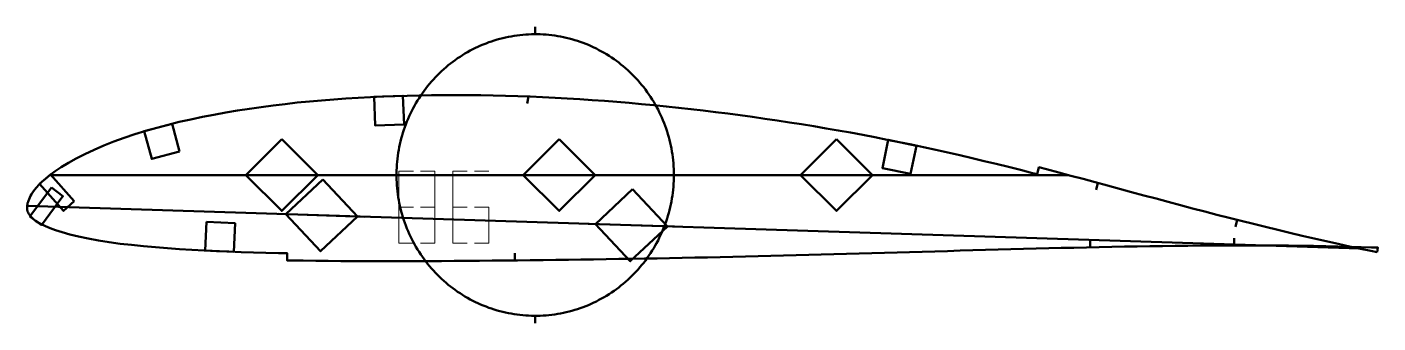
# Model space of a CAD drawing. Header units: metres. Extents: x 11 to 199, y 179 to 221.
import ezdxf

# ---------------------------------------------------------------- set-up
doc = ezdxf.new("R2010")
doc.units = ezdxf.units.M
doc.layers.add('Layer', color=1, linetype='Continuous', lineweight=50)
doc.layers.add('NumLabel', color=1, linetype='Continuous', lineweight=15)

msp = doc.modelspace()

# ---------------------------------------------------------------- linework, layer by layer
at = {"layer": 'Layer'}
for p, q in [((81.98, 219.58), (81.98, 220.58)), ((81.05, 210.91), (80.87, 209.92)), ((62.7, 200), (61.7, 200)), ((101.27, 200), (102.27, 200)), ((160.23, 198.89), (160, 197.92)), ((179.58, 193.76), (179.37, 192.78)), ((159.17, 190.94), (159.16, 189.94)), ((179.19, 191.2), (179.17, 190.2)), ((79.16, 189.12), (79.17, 188.12)), ((81.98, 180.42), (81.98, 179.42))]:
    msp.add_line(p, q, dxfattribs=at)
at = {"layer": 'Layer', "color": 7}
for p, q in [((14.53, 200), (156.11, 200)), ((40.75, 200), (52.75, 200)), ((79.32, 200), (91.32, 200)), ((117.89, 200), (129.89, 200)), ((11.34, 195.69), (196.62, 189.78)), ((46.3, 194.58), (58.29, 194.19)), ((89.37, 193.2), (101.37, 192.82))]:
    msp.add_line(p, q, dxfattribs=at)
at = {"layer": 'Layer'}
for points in [[(101.27, 200), (101.26, 200.41), (101.25, 200.82), (101.23, 201.23), (101.2, 201.64), (101.16, 202.05), (101.11, 202.46), (101.06, 202.87), (100.99, 203.28), (100.92, 203.68), (100.84, 204.08), (100.75, 204.48), (100.66, 204.88), (100.55, 205.28), (100.44, 205.68), (100.32, 206.07), (100.19, 206.46), (100.05, 206.85), (99.9, 207.23), (99.75, 207.61), (99.59, 207.99), (99.42, 208.36), (99.24, 208.73), (99.06, 209.1), (98.86, 209.46), (98.67, 209.82), (98.46, 210.17), (98.24, 210.52), (98.02, 210.87), (97.79, 211.21), (97.56, 211.54), (97.32, 211.87), (97.07, 212.19), (96.81, 212.51), (96.55, 212.83), (96.28, 213.13), (96.01, 213.44), (95.72, 213.73), (95.44, 214.02), (95.14, 214.31), (94.85, 214.58), (94.54, 214.86), (94.23, 215.12), (93.91, 215.38), (93.59, 215.63), (93.27, 215.87), (92.94, 216.11), (92.6, 216.34), (92.26, 216.56), (91.92, 216.78), (91.57, 216.99), (91.21, 217.19), (90.85, 217.38), (90.49, 217.57), (90.13, 217.74), (89.76, 217.91), (89.39, 218.08), (89.01, 218.23), (88.63, 218.38), (88.25, 218.51), (87.86, 218.64), (87.48, 218.76), (87.09, 218.88), (86.7, 218.98), (86.3, 219.08), (85.91, 219.17), (85.51, 219.25), (85.11, 219.32), (84.71, 219.38), (84.31, 219.43), (83.9, 219.48), (83.5, 219.52), (83.1, 219.54), (82.69, 219.56), (82.29, 219.57), (81.88, 219.58), (81.48, 219.57), (81.07, 219.55), (80.67, 219.53), (80.26, 219.5), (79.86, 219.46), (79.46, 219.41), (79.06, 219.35), (78.66, 219.28), (78.26, 219.21), (77.86, 219.12), (77.47, 219.03), (77.07, 218.93), (76.68, 218.82), (76.29, 218.71), (75.91, 218.58), (75.53, 218.45), (75.15, 218.3), (74.77, 218.15), (74.39, 218), (74.02, 217.83), (73.66, 217.66), (73.29, 217.48), (72.93, 217.29), (72.58, 217.09), (72.22, 216.88), (71.88, 216.67), (71.53, 216.45), (71.2, 216.23), (70.86, 215.99), (70.53, 215.75), (70.21, 215.5), (69.89, 215.25), (69.58, 214.99), (69.27, 214.72), (68.97, 214.45), (68.67, 214.17), (68.38, 213.88), (68.1, 213.59), (67.82, 213.29), (67.55, 212.98), (67.28, 212.67), (67.03, 212.35), (66.77, 212.03), (66.53, 211.71), (66.29, 211.37), (66.06, 211.04), (65.83, 210.69), (65.61, 210.35), (65.4, 210), (65.2, 209.64), (65, 209.28), (64.82, 208.92), (64.64, 208.55), (64.46, 208.17), (64.3, 207.8), (64.14, 207.42), (63.99, 207.04), (63.85, 206.65), (63.71, 206.26), (63.59, 205.87), (63.47, 205.48), (63.36, 205.08), (63.26, 204.68), (63.17, 204.28), (63.08, 203.88), (63.01, 203.48), (62.94, 203.07), (62.88, 202.67), (62.83, 202.26), (62.79, 201.85), (62.75, 201.44), (62.73, 201.03), (62.71, 200.62), (62.7, 200.21), (62.7, 199.79), (62.71, 199.38), (62.73, 198.97), (62.75, 198.56), (62.79, 198.15), (62.83, 197.74), (62.88, 197.33), (62.94, 196.93), (63.01, 196.52), (63.08, 196.12), (63.17, 195.72), (63.26, 195.32), (63.36, 194.92), (63.47, 194.52), (63.59, 194.13), (63.71, 193.74), (63.85, 193.35), (63.99, 192.96), (64.14, 192.58), (64.3, 192.2), (64.46, 191.83), (64.64, 191.45), (64.82, 191.08), (65, 190.72), (65.2, 190.36), (65.4, 190), (65.61, 189.65), (65.83, 189.31), (66.06, 188.96), (66.29, 188.63), (66.53, 188.29), (66.77, 187.97), (67.03, 187.65), (67.28, 187.33), (67.55, 187.02), (67.82, 186.71), (68.1, 186.41), (68.38, 186.12), (68.67, 185.83), (68.97, 185.55), (69.27, 185.28), (69.58, 185.01), (69.89, 184.75), (70.21, 184.5), (70.53, 184.25), (70.86, 184.01), (71.2, 183.77), (71.53, 183.55), (71.88, 183.33), (72.22, 183.12), (72.58, 182.91), (72.93, 182.71), (73.29, 182.52), (73.66, 182.34), (74.02, 182.17), (74.39, 182), (74.77, 181.85), (75.15, 181.7), (75.53, 181.55), (75.91, 181.42), (76.29, 181.29), (76.68, 181.18), (77.07, 181.07), (77.47, 180.97), (77.86, 180.88), (78.26, 180.79), (78.66, 180.72), (79.06, 180.65), (79.46, 180.59), (79.86, 180.54), (80.26, 180.5), (80.67, 180.47), (81.07, 180.45), (81.48, 180.43), (81.88, 180.42), (82.29, 180.43), (82.69, 180.44), (83.1, 180.46), (83.5, 180.48), (83.9, 180.52), (84.31, 180.57), (84.71, 180.62), (85.11, 180.68), (85.51, 180.75), (85.91, 180.83), (86.3, 180.92), (86.7, 181.02), (87.09, 181.12), (87.48, 181.24), (87.86, 181.36), (88.25, 181.49), (88.63, 181.62), (89.01, 181.77), (89.39, 181.92), (89.76, 182.09), (90.13, 182.26), (90.49, 182.43), (90.85, 182.62), (91.21, 182.81), (91.57, 183.01), (91.92, 183.22), (92.26, 183.44), (92.6, 183.66), (92.94, 183.89), (93.27, 184.13), (93.59, 184.37), (93.91, 184.62), (94.23, 184.88), (94.54, 185.14), (94.85, 185.42), (95.14, 185.69), (95.44, 185.98), (95.72, 186.27), (96.01, 186.56), (96.28, 186.87), (96.55, 187.17), (96.81, 187.49), (97.07, 187.81), (97.32, 188.13), (97.56, 188.46), (97.79, 188.79), (98.02, 189.13), (98.24, 189.48), (98.46, 189.83), (98.67, 190.18), (98.86, 190.54), (99.06, 190.9), (99.24, 191.27), (99.42, 191.64), (99.59, 192.01), (99.75, 192.39), (99.9, 192.77), (100.05, 193.15), (100.19, 193.54), (100.32, 193.93), (100.44, 194.32), (100.55, 194.72), (100.66, 195.12), (100.75, 195.52), (100.84, 195.92), (100.92, 196.32), (100.99, 196.72), (101.06, 197.13), (101.11, 197.54), (101.16, 197.95), (101.2, 198.36), (101.23, 198.77), (101.25, 199.18), (101.26, 199.59), (101.27, 200)], [(199.06, 189.29), (198.19, 189.46), (196.76, 189.75), (195.23, 190.08), (193.63, 190.42), (191.98, 190.79), (190.31, 191.17), (188.62, 191.56), (186.93, 191.96), (185.24, 192.36), (183.54, 192.77), (181.85, 193.19), (180.15, 193.61), (178.46, 194.04), (176.78, 194.48), (175.09, 194.92), (173.4, 195.36), (171.7, 195.8), (170.01, 196.25), (168.31, 196.71), (166.61, 197.16), (164.92, 197.62), (163.23, 198.08), (161.54, 198.54), (159.85, 198.99), (158.16, 199.45), (156.47, 199.9), (154.78, 200.35), (153.09, 200.8), (152.03, 201.07), (151.78, 200.1), (151.15, 200.27), (149.47, 200.7), (147.79, 201.12), (146.1, 201.53), (144.42, 201.94), (142.73, 202.35), (141.05, 202.74), (139.37, 203.12), (137.68, 203.49), (135.99, 203.86), (134.29, 204.22), (132.6, 204.57), (130.91, 204.91), (129.22, 205.24), (127.52, 205.57), (125.82, 205.89), (124.13, 206.19), (122.43, 206.48), (120.72, 206.77), (119.02, 207.05), (117.32, 207.32), (115.61, 207.58), (113.91, 207.83), (112.19, 208.07), (110.48, 208.31), (108.77, 208.53), (107.06, 208.75), (105.34, 208.96), (103.63, 209.16), (101.91, 209.35), (100.2, 209.53), (98.48, 209.7), (96.76, 209.86), (95.04, 210.02), (93.33, 210.16), (91.61, 210.3), (89.89, 210.42), (88.17, 210.54), (86.45, 210.64), (84.74, 210.74), (83.02, 210.82), (81.3, 210.9), (79.58, 210.96), (77.87, 211.02), (76.15, 211.06), (74.43, 211.09), (72.72, 211.11), (71.01, 211.12), (69.29, 211.11), (67.58, 211.1), (65.87, 211.07), (64.17, 211.03), (62.46, 210.98), (60.76, 210.91), (59.06, 210.83), (57.36, 210.74), (55.66, 210.63), (53.97, 210.51), (52.28, 210.37), (50.58, 210.22), (48.9, 210.06), (47.23, 209.87), (45.56, 209.67), (43.9, 209.45), (42.25, 209.22), (40.6, 208.96), (38.95, 208.68), (37.32, 208.38), (35.7, 208.07), (34.09, 207.73), (32.5, 207.37), (30.93, 206.98), (29.37, 206.57), (27.83, 206.12), (26.32, 205.66), (24.84, 205.16), (23.39, 204.64), (21.99, 204.09), (20.64, 203.51), (19.36, 202.92), (18.17, 202.31), (17.07, 201.69), (16.09, 201.1), (15.24, 200.52), (14.51, 199.98), (13.89, 199.48), (13.39, 199.04), (12.96, 198.61), (12.62, 198.24), (12.36, 197.93), (12.14, 197.63), (11.96, 197.34), (11.82, 197.1), (11.7, 196.86), (11.6, 196.62), (11.52, 196.42), (11.46, 196.25), (11.41, 196.07), (11.38, 195.93), (11.35, 195.77), (11.33, 195.62), (11.32, 195.52), (11.33, 195.48), (11.34, 195.31), (11.35, 195.2), (11.35, 195.11), (11.37, 195.02), (11.4, 194.91), (11.46, 194.78), (11.54, 194.63), (11.66, 194.46), (11.81, 194.27), (11.99, 194.07), (12.22, 193.86), (12.51, 193.64), (12.87, 193.41), (13.33, 193.15), (13.88, 192.88), (14.52, 192.6), (15.29, 192.32), (16.22, 192.03), (17.29, 191.73), (18.49, 191.44), (19.81, 191.16), (21.24, 190.9), (22.73, 190.66), (24.27, 190.45), (25.87, 190.27), (27.52, 190.11), (29.2, 189.95), (30.85, 189.81), (32.52, 189.69), (34.23, 189.6), (35.94, 189.51), (37.66, 189.42), (39.37, 189.34), (41.08, 189.28), (42.8, 189.23), (44.53, 189.19), (46.27, 189.15), (47.5, 189.13), (47.48, 188.13), (48, 188.12), (49.74, 188.09), (51.47, 188.07), (53.21, 188.05), (54.94, 188.04), (56.69, 188.03), (58.44, 188.02), (60.19, 188.02), (61.95, 188.02), (63.71, 188.02), (65.46, 188.02), (67.22, 188.02), (68.97, 188.04), (70.73, 188.05), (72.49, 188.06), (74.26, 188.08), (76.02, 188.09), (77.78, 188.11), (79.54, 188.12), (81.3, 188.14), (83.07, 188.17), (84.83, 188.19), (86.59, 188.21), (88.35, 188.23), (90.11, 188.26), (91.87, 188.29), (93.63, 188.32), (95.4, 188.35), (97.16, 188.37), (98.92, 188.4), (100.67, 188.44), (102.43, 188.47), (104.19, 188.51), (105.95, 188.55), (107.71, 188.59), (109.47, 188.63), (111.23, 188.67), (112.99, 188.71), (114.74, 188.76), (116.5, 188.81), (118.25, 188.85), (120.01, 188.9), (121.76, 188.94), (123.52, 188.98), (125.27, 189.03), (127.03, 189.07), (128.79, 189.13), (130.55, 189.17), (132.3, 189.22), (134.05, 189.27), (135.81, 189.32), (137.56, 189.37), (139.32, 189.43), (141.08, 189.48), (142.84, 189.53), (144.6, 189.58), (146.36, 189.62), (148.12, 189.67), (149.87, 189.72), (151.63, 189.77), (153.38, 189.81), (155.14, 189.85), (156.9, 189.89), (158.66, 189.93), (160.42, 189.97), (162.18, 190), (163.94, 190.04), (165.7, 190.07), (167.46, 190.1), (169.21, 190.12), (170.96, 190.14), (172.72, 190.16), (174.47, 190.18), (176.22, 190.19), (177.97, 190.2), (179.72, 190.2), (181.47, 190.2), (183.22, 190.2), (184.97, 190.19), (186.72, 190.18), (188.46, 190.16), (190.19, 190.13), (191.91, 190.1), (193.6, 190.07), (195.25, 190.03), (196.82, 189.98), (198.28, 189.93), (199.17, 189.9)]]:
    msp.add_lwpolyline(points, close=True, dxfattribs=at)
for points in [[(63.75, 207.03), (59.75, 206.87), (59.59, 210.87), (63.59, 211.02), (63.75, 207.03)], [(32.52, 203.27), (28.66, 202.24), (27.63, 206.1), (31.49, 207.13), (32.52, 203.27)], [(46.75, 205), (51.75, 200), (46.75, 195), (41.75, 200), (46.75, 205)], [(85.32, 205), (90.32, 200), (85.32, 195), (80.32, 200), (85.32, 205)], [(123.89, 205), (128.89, 200), (123.89, 195), (118.89, 200), (123.89, 205)], [(134.18, 200.16), (130.27, 200.97), (131.08, 204.89), (135, 204.07), (134.18, 200.16)], [(17.89, 196.34), (16.39, 195.01), (13.07, 198.75), (14.57, 200.08), (17.89, 196.34)], [(52.46, 199.38), (57.29, 194.22), (52.14, 189.39), (47.3, 194.54), (52.46, 199.38)], [(14.73, 198.24), (16.32, 197.04), (13.32, 193.04), (11.72, 194.24), (14.73, 198.24)], [(95.53, 198.01), (100.37, 192.85), (95.21, 188.01), (90.37, 193.17), (95.53, 198.01)], [(36.26, 193.49), (40.25, 193.3), (40.07, 189.31), (36.08, 189.49), (36.26, 193.49)]]:
    msp.add_lwpolyline(points, dxfattribs=at)
at = {"layer": 'NumLabel', "color": 1}
for points in [[(65.04, 200.53), (63.04, 200.53), (63.04, 190.53), (65.04, 190.53)], [(66.04, 190.53), (68.04, 190.53), (68.04, 200.53), (66.04, 200.53)], [(72.54, 200.53), (70.54, 200.53), (70.54, 190.53), (72.54, 190.53)], [(75.54, 200.53), (73.54, 200.53)], [(63.04, 195.53), (65.04, 195.53)], [(66.04, 195.53), (68.04, 195.53)], [(72.54, 195.53), (70.54, 195.53)], [(73.54, 190.53), (75.54, 190.53), (75.54, 195.53), (73.54, 195.53)]]:
    msp.add_lwpolyline(points, dxfattribs=at)

doc.saveas('drawing.dxf')
